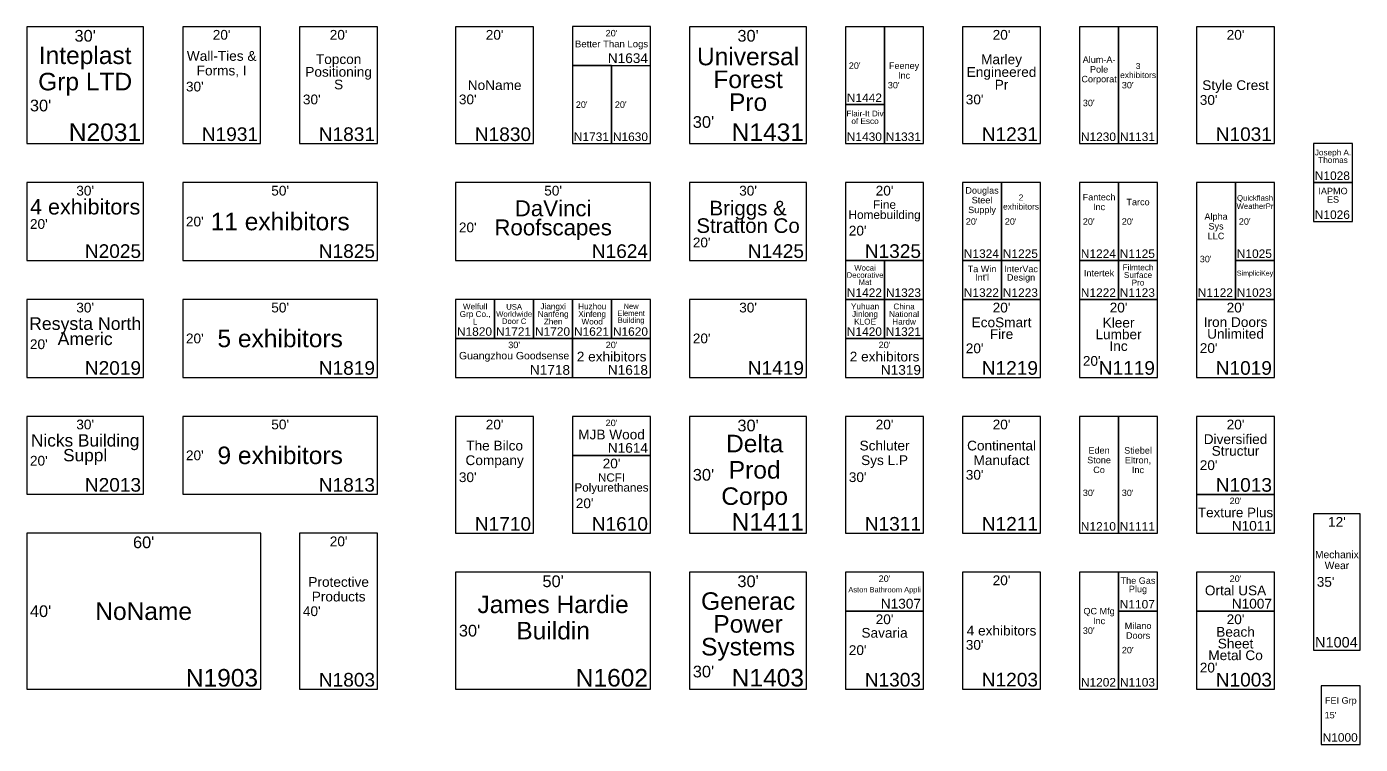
# Model space of a CAD drawing. Header units: inches. Extents: x 16728 to 32248, y 30163 to 45248.
# Drawn here: x 20209 to 24312, y 40398 to 42608 of the extents above; entities that cross this region are included whole.
import ezdxf
from ezdxf.enums import TextEntityAlignment as Align

# ---------------------------------------------------------------- set-up
doc = ezdxf.new("R2010")
doc.units = ezdxf.units.IN
doc.header["$LTSCALE"] = 144
doc.header["$MEASUREMENT"] = 0
doc.layers.get('0').update_dxf_attribs({"linetype": 'CONTINUOUS'})
for name, color, linetype in [('Expo_BoothDim', 6, 'CONTINUOUS'), ('Expo_BoothName', 7, 'CONTINUOUS'), ('Expo_BoothNumber', 4, 'CONTINUOUS'), ('Expo_BoothOutline', 5, 'CONTINUOUS')]:
    doc.layers.add(name, color=color, linetype=linetype)
doc.styles.add('Expo_Lite', font='Swis721 BT Roman.ttf')

# ---------------------------------------------------------------- blocks, each defined once
blk = doc.blocks.new('Expo10x10')
at = {"color": 0}
blk.add_lwpolyline([(0, 0), (120, 0), (120, 120), (0, 120)], close=True, dxfattribs=at)
blk = doc.blocks.new('Expo10x20')
at = {"color": 0}
blk.add_lwpolyline([(0, 0), (120, 0), (120, 240), (0, 240)], close=True, dxfattribs=at)
blk = doc.blocks.new('Expo10x30')
at = {"color": 0}
blk.add_lwpolyline([(0, 0), (120, 0), (120, 360), (0, 360)], close=True, dxfattribs=at)
blk = doc.blocks.new('Expo20x20')
at = {"color": 0}
blk.add_lwpolyline([(0, 0), (240, 0), (240, 240), (0, 240)], close=True, dxfattribs=at)
blk = doc.blocks.new('Expo20x30')
at = {"color": 0}
blk.add_lwpolyline([(0, 0), (240, 0), (240, 360), (0, 360)], close=True, dxfattribs=at)
blk = doc.blocks.new('Expo20x40')
at = {"color": 0}
blk.add_lwpolyline([(0, 0), (240, 0), (240, 480), (0, 480)], close=True, dxfattribs=at)

msp = doc.modelspace()

# ---------------------------------------------------------------- linework, layer by layer
at = {"layer": 'Expo_BoothOutline', "color": 2}
for points in [[(20208.8, 42247.5), (20568.7, 42247.5), (20568.7, 42607.4), (20208.8, 42607.4)], [(20688.7, 42247.5), (20928.6, 42247.5), (20928.6, 42607.4), (20688.7, 42607.4)], [(21048.6, 42247.5), (21288.4, 42247.5), (21288.4, 42607.4), (21048.6, 42607.4)], [(22248.2, 42247.5), (22608.1, 42247.5), (22608.1, 42607.4), (22248.2, 42607.4)], [(23088, 42247.5), (23328.1, 42247.5), (23328.1, 42607.4), (23088, 42607.4)], [(23807.9, 42247.5), (24047.8, 42247.5), (24047.8, 42607.4), (23807.9, 42607.4)], [(20208.8, 41887.4), (20568.7, 41887.4), (20568.7, 42127.5), (20208.8, 42127.5)], [(20688.7, 41887.4), (21288.4, 41887.4), (21288.4, 42127.5), (20688.7, 42127.5)], [(21528.5, 41887.4), (22128.4, 41887.4), (22128.4, 42127.5), (21528.5, 42127.5)], [(22728.1, 41887.4), (22968.2, 41887.4), (22968.2, 42127.5), (22728.1, 42127.5)], [(23448.1, 41887.4), (23567.9, 41887.4), (23567.9, 42127.5), (23448.1, 42127.5)], [(23567.9, 41887.4), (23687.9, 41887.4), (23687.9, 42127.5), (23567.9, 42127.5)], [(23807.9, 41767.6), (23927.9, 41767.6), (23927.9, 42127.5), (23807.9, 42127.5)], [(23928, 41887.4), (24047.8, 41887.4), (24047.8, 42127.5), (23928, 42127.5)], [(20208.8, 41527.6), (20568.7, 41527.6), (20568.7, 41767.6), (20208.8, 41767.6)], [(20688.7, 41527.6), (21288.4, 41527.6), (21288.4, 41767.6), (20688.7, 41767.6)], [(23088, 41527.6), (23328.1, 41527.6), (23328.1, 41767.6), (23088, 41767.6)], [(23448.1, 41527.6), (23687.9, 41527.6), (23687.9, 41767.6), (23448.1, 41767.6)], [(23807.9, 41527.6), (24047.8, 41527.6), (24047.8, 41767.6), (23807.9, 41767.6)], [(21888.5, 41527.6), (22128.3, 41527.6), (22128.3, 41647.6), (21888.5, 41647.6)], [(20208.8, 41167.7), (20568.7, 41167.7), (20568.7, 41407.6), (20208.8, 41407.6)], [(20688.7, 41167.7), (21288.4, 41167.7), (21288.4, 41407.6), (20688.7, 41407.6)], [(22248.2, 41047.7), (22608.1, 41047.7), (22608.1, 41407.5), (22248.2, 41407.5)], [(22728.1, 41047.7), (22968.2, 41047.7), (22968.2, 41407.5), (22728.1, 41407.5)], [(23088, 41047.7), (23328.1, 41047.7), (23328.1, 41407.5), (23088, 41407.5)], [(23448.1, 41047.7), (23567.9, 41047.7), (23567.9, 41407.5), (23448.1, 41407.5)], [(23567.9, 41047.7), (23687.9, 41047.7), (23687.9, 41407.5), (23567.9, 41407.5)], [(24167.8, 40688), (24311.8, 40688), (24311.8, 41107.8), (24167.8, 41107.8)], [(20208.8, 40567.7), (20928.7, 40567.7), (20928.7, 41047.7), (20208.8, 41047.7)], [(21528.5, 40567.8), (22128.4, 40567.8), (22128.4, 40927.8), (21528.5, 40927.8)], [(22248.2, 40567.9), (22608.1, 40567.9), (22608.1, 40927.8), (22248.2, 40927.8)], [(23088, 40567.9), (23328.1, 40567.9), (23328.1, 40927.8), (23088, 40927.8)], [(24191.8, 40397.7), (24311.8, 40397.7), (24311.8, 40577.8), (24191.8, 40577.8)]]:
    msp.add_lwpolyline(points, close=True, dxfattribs=at)
at = {"layer": 'Expo_BoothOutline', "color": 5}
for points in [[(23448.1, 41767.6), (23567.9, 41767.6), (23567.9, 41887.4), (23448.1, 41887.4)], [(23567.9, 41767.6), (23687.9, 41767.6), (23687.9, 41887.4), (23567.9, 41887.4)], [(23928, 41767.6), (24047.8, 41767.6), (24047.8, 41887.4), (23928, 41887.4)], [(23567.9, 40808), (23687.7, 40808), (23687.7, 40927.8), (23567.9, 40927.8)]]:
    msp.add_lwpolyline(points, close=True, dxfattribs=at)

# ---------------------------------------------------------------- block references
at = {"layer": 'Expo_BoothOutline', "color": 2}
for name, p in [('Expo20x30', (21528.5, 42247.4)), ('Expo10x20', (22728.1, 42367.4)), ('Expo10x30', (22848.1, 42247.4)), ('Expo10x30', (23448.1, 42247.4)), ('Expo10x30', (23568.1, 42247.4)), ('Expo10x20', (21888.2, 42247.5)), ('Expo10x20', (22008.3, 42247.4)), ('Expo10x20', (23088, 41887.6)), ('Expo10x20', (23208, 41887.6)), ('Expo20x30', (21528.5, 41047.5)), ('Expo20x40', (21048.6, 40567.7)), ('Expo10x30', (23448.1, 40567.8)), ('Expo10x20', (23568.1, 40567.8))]:
    msp.add_blockref(name, p, dxfattribs=at)
at = {"layer": 'Expo_BoothOutline', "color": 2, "rotation": 269.9999999993303}
for name, p in [('Expo10x20', (21888.2, 42607.5)), ('Expo20x30', (22248.2, 42127.5)), ('Expo20x30', (22248.2, 41767.6)), ('Expo10x30', (21528.5, 41647.6)), ('Expo10x20', (22728.1, 41647.6)), ('Expo10x20', (21888.2, 41407.5)), ('Expo20x20', (23807.9, 41407.5)), ('Expo20x20', (21888.2, 41287.5)), ('Expo10x20', (23807.9, 41167.5)), ('Expo10x20', (22728.1, 40927.8)), ('Expo10x20', (23807.9, 40927.8)), ('Expo20x20', (22728.1, 40807.8)), ('Expo20x20', (23807.9, 40807.8))]:
    msp.add_blockref(name, p, dxfattribs=at)
at = {"layer": 'Expo_BoothOutline', "color": 5, "rotation": 269.9999999993303}
for p in [(22728, 42367.4), (24167.8, 42247.5), (24167.8, 42127.5), (22728.1, 41887.4), (22848.2, 41887.4), (23088, 41887.6), (23208, 41887.6), (21528.5, 41767.6), (21648.5, 41767.6), (21768.5, 41767.6), (21888.5, 41767.6), (22008.3, 41767.6), (22728.1, 41767.4), (22848.1, 41767.4)]:
    msp.add_blockref('Expo10x10', p, dxfattribs=at)

# ---------------------------------------------------------------- texts
at = {"layer": 'Expo_BoothDim', "color": 6, "style": 'Expo_Lite'}
for s, height, p in [("30'", 36, (20388.7, 42597.4)), ("20'", 30, (20808.6, 42597.4)), ("20'", 30, (21168.5, 42597.4)), ("20'", 30, (21648.5, 42597.4)), ("20'", 20, (22008.2, 42597.5)), ("30'", 36, (22428.2, 42597.4)), ("20'", 30, (23208, 42597.4)), ("20'", 30, (23927.9, 42597.4)), ("30'", 30, (20388.7, 42117.5)), ("50'", 30, (20988.6, 42117.5)), ("50'", 30, (21828.4, 42117.5)), ("30'", 30, (22428.2, 42117.5)), ("20'", 30, (22848.1, 42117.5)), ("30'", 30, (20388.7, 41757.6)), ("50'", 30, (20988.6, 41757.6)), ("30'", 30, (22428.2, 41757.6)), ("20'", 30, (23208, 41757.6)), ("20'", 30, (23568, 41757.6)), ("20'", 30, (23927.9, 41757.6)), ("30'", 20, (21708.5, 41637.6)), ("20'", 20, (22008.4, 41637.6)), ("20'", 20, (22848.1, 41637.6)), ("30'", 30, (20388.7, 41397.6)), ("50'", 30, (20988.6, 41397.6)), ("20'", 30, (21648.5, 41397.5)), ("20'", 20, (22008.2, 41397.5)), ("30'", 36, (22428.2, 41397.5)), ("20'", 30, (22848.1, 41397.5)), ("20'", 30, (23208, 41397.5)), ("20'", 30, (23927.9, 41397.5)), ("20'", 30, (22008.2, 41277.5)), ("20'", 20, (23927.9, 41157.5)), ("12'", 30, (24239.8, 41097.8)), ("60'", 36, (20568.7, 41037.7)), ("20'", 30, (21168.6, 41037.7)), ("50'", 36, (21828.4, 40917.8)), ("30'", 36, (22428.2, 40917.8)), ("20'", 20, (22848.1, 40917.8)), ("20'", 30, (23208, 40917.8)), ("20'", 20, (23927.9, 40917.8)), ("20'", 30, (22848.1, 40797.8)), ("20'", 30, (23927.9, 40797.8))]:
    msp.add_text(s, height=height, dxfattribs=at).set_placement(p, align=Align.TOP_CENTER)
for s, height, p in [("20'", 20, (22738.1, 42487.4)), ("30'", 30, (20698.7, 42423.1)), ("30'", 20, (22858.1, 42427.4)), ("30'", 20, (23578.1, 42427.4)), ("30'", 30, (21058.6, 42383.4)), ("30'", 30, (21538.5, 42383.5)), ("30'", 30, (23098, 42383.3)), ("30'", 30, (23817.9, 42381.8)), ("30'", 36, (20218.8, 42364.7)), ("20'", 20, (21898.2, 42367.5)), ("20'", 20, (22018.3, 42367.4)), ("30'", 20, (23458.1, 42372.5)), ("30'", 36, (22258.2, 42314)), ("20'", 30, (20218.8, 41999.9)), ("20'", 30, (20698.7, 42007.5)), ("20'", 20, (23098, 42007.6)), ("20'", 20, (23218, 42007.6)), ("20'", 20, (23458.1, 42007.5)), ("20'", 20, (23577.9, 42007.5)), ("20'", 20, (23938, 42007.5)), ("20'", 30, (21538.5, 41989.4)), ("20'", 30, (22738.1, 41979.4)), ("20'", 30, (22258.2, 41943)), ("30'", 20, (23817.9, 41892)), ("20'", 30, (20698.7, 41647.6)), ("20'", 30, (22258.2, 41647.6)), ("20'", 30, (20218.8, 41629.7)), ("20'", 30, (23098, 41617.1)), ("20'", 30, (23817.9, 41617.8)), ("20'", 30, (23458.1, 41578.3)), ("20'", 30, (20218.8, 41271)), ("20'", 30, (20698.7, 41287.6)), ("30'", 30, (21538.5, 41220.2)), ("30'", 36, (22258.2, 41227.6)), ("30'", 30, (22738.1, 41220.3)), ("30'", 30, (23098, 41227.6)), ("20'", 30, (23817.9, 41257.3)), ("20'", 30, (21898.2, 41140)), ("30'", 20, (23458.1, 41172.1)), ("30'", 20, (23577.9, 41172.1)), ("35'", 30, (24177.8, 40897.9)), ("40'", 36, (20218.8, 40807.7)), ("40'", 30, (21058.6, 40807.7)), ("30'", 36, (21538.5, 40747.8)), ("30'", 20, (23458.1, 40747.8)), ("20'", 30, (22738.1, 40687.8)), ("30'", 30, (23098, 40704)), ("20'", 20, (23578.1, 40687.8)), ("30'", 36, (22258.2, 40621.9)), ("20'", 30, (23817.9, 40634)), ("15'", 20, (24201.8, 40487.7))]:
    msp.add_text(s, height=height, dxfattribs=at).set_placement(p, align=Align.MIDDLE_LEFT)
at = {"layer": 'Expo_BoothName', "color": 7, "style": 'Expo_Lite'}
for s, height, p in [('Inteplast', 54, (20388.7, 42519.4)), ('Better Than Logs', 21, (22008.2, 42554.4)), ('Wall-Ties &', 30, (20808.6, 42517.4)), ('Topcon', 30, (21168.5, 42507.4)), ('Universal', 54, (22428.2, 42515.6)), ('Marley', 30, (23208, 42506.9)), ('Alum-A-', 20, (23508.1, 42506.1)), ('Forms, I', 30, (20808.6, 42472.4)), ('Positioning', 30, (21168.5, 42468.4)), ('Forest', 54, (22428.2, 42445.4)), ('Feeney', 20, (22908.1, 42487.4)), ('Inc', 20, (22908.1, 42457.4)), ('Engineered', 30, (23208, 42467.9)), ('Pole', 20, (23508.1, 42476.1)), ('exhibitors', 18.5, (23628.1, 42458.5)), ('3', 18.5, (23628.1, 42486.3)), ('Grp LTD', 54, (20388.7, 42438.4)), ('S', 30, (21168.5, 42429.4)), ('NoName', 30, (21648.5, 42427.4)), ('Pr', 30, (23208, 42428.9)), ('Corporat', 20, (23508.1, 42446.1)), ('Style Crest', 30, (23927.9, 42427.4)), ('Pro', 54, (22428.2, 42375.2)), ('Flair-It Div', 18, (22788, 42340.1)), ('of Esco', 18, (22788, 42316.7)), ('Joseph A.', 18, (24227.8, 42220.2)), ('Thomas', 18, (24227.8, 42196.8)), ('Douglas', 20, (23148, 42103.4)), ('IAPMO', 20, (24227.8, 42101.5)), ('4 exhibitors', 47.5, (20388.7, 42052.9)), ('DaVinci', 49, (21828.4, 42048.2)), ('Briggs &', 45, (22428.2, 42048.9)), ('Fine', 26, (22848.1, 42059.7)), ('Steel', 20, (23148, 42073.4)), ('exhibitors', 18.5, (23268, 42053.7)), ('2', 18.5, (23268, 42081.5)), ('Fantech', 20, (23508, 42082.5)), ('Inc', 20, (23508, 42052.5)), ('Tarco', 20, (23627.9, 42067.5)), ('WeatherPr', 17, (23987.9, 42054.7)), ('Quickflash', 17, (23987.9, 42080.2)), ('ES', 20, (24227.8, 42075.5)), ('11 exhibitors', 54, (20988.6, 42007.5)), ('Roofscapes', 49, (21828.4, 41989.4)), ('Stratton Co', 45, (22428.2, 41994.9)), ('Homebuilding', 26, (22848.1, 42028.5)), ('Supply', 20, (23148, 42043.4)), ('Alpha', 20, (23867.9, 42023)), ('Sys', 20, (23867.9, 41993)), ('LLC', 20, (23867.9, 41963)), ('Decorative', 17, (22788.1, 41842.7)), ('Wocai', 17, (22788.1, 41864.8)), ('Ta Win', 20, (23148, 41861.6)), ('InterVac', 20, (23268, 41861.6)), ('Intertek', 20, (23508, 41848.5)), ('Filmtech', 18, (23627.9, 41866.2)), ('Surface', 18, (23627.9, 41842.8)), ('SimpliciKey', 15.5, (23987.9, 41848.5)), ('Mat', 17, (22788.1, 41820.6)), ("Int'l", 20, (23148, 41835.6)), ('Design', 20, (23268, 41835.6)), ('Pro', 18, (23627.9, 41819.4)), ('Grp Co.,', 18, (21588.5, 41722.6)), ('Welfull', 18, (21588.5, 41746)), ('Worldwide', 17, (21708.5, 41722.7)), ('USA', 17, (21708.5, 41744.8)), ('Nanfeng', 18, (21828.5, 41722.9)), ('Jiangxi', 18, (21828.5, 41746.3)), ('Xinfeng', 18, (21948.5, 41722.9)), ('Huzhou', 18, (21948.5, 41746.3)), ('Element', 16.5, (22068.3, 41725.2)), ('New', 16.5, (22068.3, 41746.7)), ('Yuhuan', 18, (22788.1, 41746.2)), ('Jinlong', 18, (22788.1, 41722.8)), ('National', 18, (22908.1, 41722.5)), ('China', 18, (22908.1, 41745.9)), ('Resysta North', 39, (20388.7, 41693.3)), ('L', 18, (21588.5, 41699.2)), ('Door C', 17, (21708.5, 41700.6)), ('Zhen', 18, (21828.5, 41699.5)), ('Wood', 18, (21948.5, 41699.5)), ('Building', 16.5, (22068.3, 41703.8)), ('KLOE', 18, (22788.1, 41699.4)), ('Hardw', 18, (22908.1, 41699.1)), ('EcoSmart', 30, (23208, 41697)), ('Kleer', 30, (23568, 41696.1)), ('Iron Doors', 30, (23927.9, 41697.8)), ('Americ', 39, (20388.7, 41646.5)), ('5 exhibitors', 54, (20988.6, 41647.6)), ('Fire', 30, (23208, 41661)), ('Lumber', 30, (23568, 41660.1)), ('Unlimited', 30, (23927.9, 41661.8)), ('Guangzhou Goodsense', 23, (21708.5, 41594.5)), ('2 exhibitors', 30, (22008.4, 41591.7)), ('2 exhibitors', 30, (22848.1, 41591.7)), ('Inc', 30, (23568, 41624.1)), ('MJB Wood', 30, (22008.2, 41351.7)), ('Nicks Building', 38, (20388.7, 41333.7)), ('The Bilco', 30, (21648.5, 41317.5)), ('Delta', 54, (22448.5, 41323.9)), ('Schluter', 30, (22848.1, 41317.6)), ('Continental', 30, (23208, 41317.6)), ('Diversified', 30, (23927.9, 41337.3)), ('Suppl', 38, (20388.7, 41288.1)), ('9 exhibitors', 54, (20988.6, 41287.6)), ('Company', 30, (21648.5, 41272.5)), ('Sys L.P', 30, (22848.1, 41272.6)), ('Manufact', 30, (23208, 41272.6)), ('Stone', 20, (23508, 41273)), ('Eden', 20, (23508, 41303)), ('Stiebel', 20, (23627.9, 41302.8)), ('Eltron,', 20, (23627.9, 41272.8)), ('Structur', 30, (23927.9, 41301.3)), ('Prod', 54, (22448.5, 41242.9)), ('Co', 20, (23508, 41243)), ('Inc', 20, (23627.9, 41242.8)), ('Polyurethanes', 25.5, (22008.2, 41188.7)), ('NCFI', 25.5, (22008.2, 41219.3)), ('Corpo', 54, (22448.5, 41161.9)), ('Texture Plus', 29.5, (23927.9, 41111.6)), ('Mechanix', 22.5, (24239.8, 40982.2)), ('Wear', 22.5, (24239.8, 40948.5)), ('Protective', 30, (21168.6, 40897.7)), ('The Gas', 20, (23627.8, 40901.9)), ('Products', 30, (21168.6, 40852.7)), ('Generac', 54, (22428.2, 40838.8)), ('Aston Bathroom Appli', 16.5, (22848.1, 40873.9)), ('Plug', 20, (23627.8, 40875.9)), ('Ortal USA', 30, (23927.9, 40871.6)), ('NoName', 54, (20568.7, 40807.7)), ('James Hardie', 54, (21828.4, 40828.8)), ('Power', 54, (22428.2, 40768.6)), ('QC Mfg', 20, (23508.1, 40807.8)), ('Inc', 20, (23508.1, 40777.8)), ('Buildin', 54, (21828.4, 40747.8)), ('Savaria', 30, (22848.1, 40741.1)), ('4 exhibitors', 30, (23208, 40747.9)), ('Milano', 20, (23628.1, 40762.8)), ('Beach', 30, (23927.9, 40744)), ('Systems', 54, (22428.2, 40698.4)), ('Doors', 20, (23628.1, 40732.8)), ('Sheet', 30, (23927.9, 40708)), ('Metal Co', 30, (23927.9, 40672)), ('FEI Grp', 20, (24251.8, 40532.8))]:
    msp.add_text(s, height=height, dxfattribs=at).set_placement(p, align=Align.MIDDLE_CENTER)
at = {"layer": 'Expo_BoothNumber', "color": 4, "style": 'Expo_Lite'}
for s, height, p in [('N1634', 30, (22120.2, 42495.5)), ('N1442', 26.24, (22840.1, 42375.4)), ('N2031', 54, (20560.7, 42255.5)), ('N1431', 54, (22600.1, 42255.5)), ('N1931', 42, (20920.6, 42255.5)), ('N1831', 42, (21280.4, 42255.5)), ('N1830', 42, (21760.5, 42255.4)), ('N1731', 26.24, (22000.2, 42255.5)), ('N1630', 26.24, (22120.3, 42255.4)), ('N1430', 26.24, (22840, 42255.4)), ('N1331', 26.24, (22960.1, 42255.4)), ('N1231', 42, (23320.1, 42255.5)), ('N1230', 26.24, (23560.1, 42255.4)), ('N1131', 26.24, (23680.1, 42255.4)), ('N1031', 42, (24039.8, 42255.5)), ('N1028', 26.24, (24279.8, 42135.5)), ('N1026', 26.24, (24279.8, 42015.5)), ('N2025', 42, (20560.7, 41895.4)), ('N1825', 42, (21280.4, 41895.4)), ('N1624', 42, (22120.4, 41895.4)), ('N1425', 42, (22600.2, 41895.5)), ('N1325', 42, (22960.2, 41895.4)), ('N1324', 26.24, (23200, 41895.6)), ('N1225', 26.24, (23320, 41895.6)), ('N1224', 26.2, (23559.9, 41895.4)), ('N1125', 26.24, (23679.9, 41895.4)), ('N1025', 26.2, (24039.8, 41895.4)), ('N1422', 26.24, (22840.1, 41775.4)), ('N1323', 26.24, (22960.2, 41775.4)), ('N1322', 26.24, (23200, 41775.6)), ('N1223', 26.24, (23320, 41775.6)), ('N1222', 26.2, (23559.9, 41775.6)), ('N1123', 26.24, (23679.9, 41775.6)), ('N1122', 26.24, (23919.9, 41775.6)), ('N1023', 26.2, (24039.8, 41775.6)), ('N1820', 26.24, (21640.5, 41655.6)), ('N1721', 26.24, (21760.5, 41655.6)), ('N1720', 26.24, (21880.5, 41655.6)), ('N1621', 26.24, (22000.5, 41655.6)), ('N1620', 26.24, (22120.3, 41655.6)), ('N1420', 26.24, (22840.1, 41655.4)), ('N1321', 26.24, (22960.1, 41655.4)), ('N2019', 42, (20560.7, 41535.6)), ('N1819', 42, (21280.4, 41535.6)), ('N1718', 30, (21880.5, 41535.6)), ('N1618', 30, (22120.3, 41535.6)), ('N1419', 42, (22600.2, 41535.6)), ('N1319', 30, (22960.1, 41535.6)), ('N1219', 42, (23320.1, 41535.6)), ('N1119', 42, (23679.9, 41535.6)), ('N1019', 42, (24039.8, 41535.6)), ('N1614', 30, (22120.2, 41295.5)), ('N2013', 42, (20560.7, 41175.7)), ('N1813', 42, (21280.4, 41175.7)), ('N1013', 42, (24039.9, 41175.5)), ('N1710', 42, (21760.5, 41055.5)), ('N1610', 42, (22120.2, 41055.5)), ('N1411', 54, (22600.1, 41055.7)), ('N1311', 42, (22960.2, 41055.7)), ('N1211', 42, (23320.1, 41055.7)), ('N1210', 26.2, (23559.9, 41055.7)), ('N1111', 26.24, (23679.9, 41055.7)), ('N1011', 30, (24039.9, 41055.5)), ('N1307', 30, (22960.1, 40815.8)), ('N1107', 26.2, (23679.7, 40816)), ('N1007', 30, (24039.9, 40815.8)), ('N1004', 31.86, (24303.8, 40696)), ('N1903', 54, (20920.7, 40575.7)), ('N1602', 54, (22120.4, 40575.8)), ('N1403', 54, (22600.1, 40575.9)), ('N1803', 42, (21280.6, 40575.7)), ('N1303', 42, (22960.1, 40575.8)), ('N1203', 42, (23320.1, 40575.9)), ('N1202', 26.24, (23560.1, 40575.8)), ('N1103', 26.24, (23680.1, 40575.8)), ('N1003', 42, (24039.9, 40575.8)), ('N1000', 26.24, (24303.8, 40405.7))]:
    msp.add_text(s, height=height, dxfattribs=at).set_placement(p, align=Align.RIGHT)

doc.saveas('drawing.dxf')
